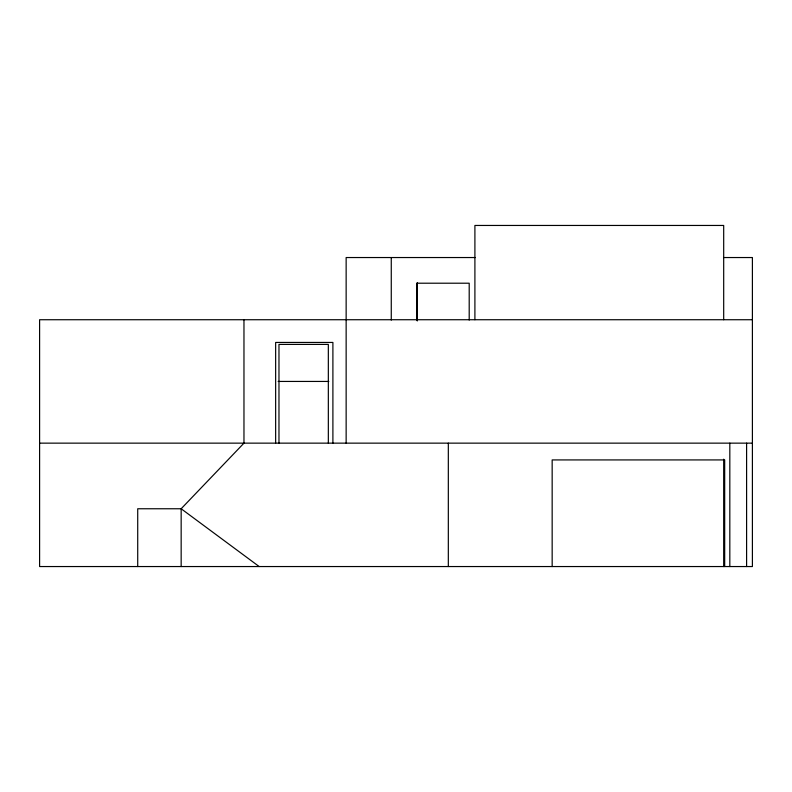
<?xml version="1.0" encoding="UTF-8"?>
<svg xmlns="http://www.w3.org/2000/svg" width="792" height="792" viewBox="0 0 792 792"><rect width="100%" height="100%" fill="white"/><g stroke="black" fill="none" stroke-linecap="round" stroke-linejoin="round"><path stroke-width="1.19" d="M475.368 257.539L346.144 257.539L346.144 443.144M723.69 257.539L752.4 257.539L752.4 566.547L39.6 566.547L39.6 319.73L752.4 319.73M278.16 381.437L328.838 381.437M39.6 443.144L752.4 443.144M259.172 566.547L181.16 508.761L137.719 508.761L137.719 566.547M746.599 443.144L746.599 566.547M729.818 443.144L729.818 566.547M724.68 566.547L724.68 459.924L552.163 459.924L552.163 566.547M723.69 319.73L723.69 225.453L474.903 225.453L474.903 319.73M723.69 459.182L723.69 566.547M469.201 320.047L469.201 283.209L416.879 283.209L416.879 320.047M448.322 443.144L448.322 566.547M417.275 282.714L417.275 320.968M391.268 257.539L391.268 320.097M332.897 443.144L332.897 342.441L275.646 342.441L275.646 443.144M328.333 443.144L328.333 344.411L278.972 344.411L278.972 443.144M243.966 319.73L243.966 443.144L181.16 508.761L181.16 566.547"/></g></svg>
